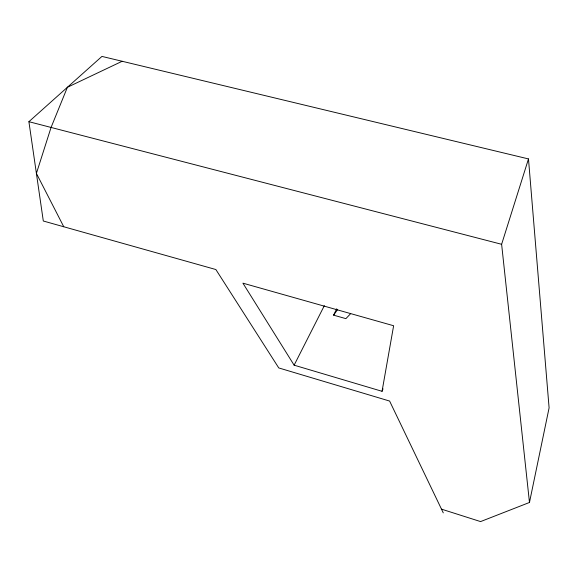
<?xml version="1.0" encoding="UTF-8"?>
<svg xmlns="http://www.w3.org/2000/svg" width="578" height="578" viewBox="0 0 578 578"><rect width="100%" height="100%" fill="white"/><g stroke="black" fill="none" stroke-linecap="round" stroke-linejoin="round"><path stroke-width="0.87" d="M382.051 391.306L393.625 325.739L242.912 283.162L294.13 365.18L382.051 391.306L383.041 388.806M441.491 509.153L480.571 521.587L529.477 502.47L549.1 407.851L528.487 158.928L101.945 56.413L28.9 121.691L43.307 221.006L215.869 269.536L278.762 367.933L389.608 401.053L443.283 512.881M529.477 502.47L501.625 244.292L528.487 158.928M350.68 313.616L345.882 318.644L333.6 315.154L336.714 308.804M294.13 365.18L324.33 305.661M333.6 315.154L337.523 309.656M122.16 61.275L67.402 87.285L51.066 127.442L36.407 173.407L63.768 226.764M28.9 121.691L501.625 244.292"/></g></svg>
